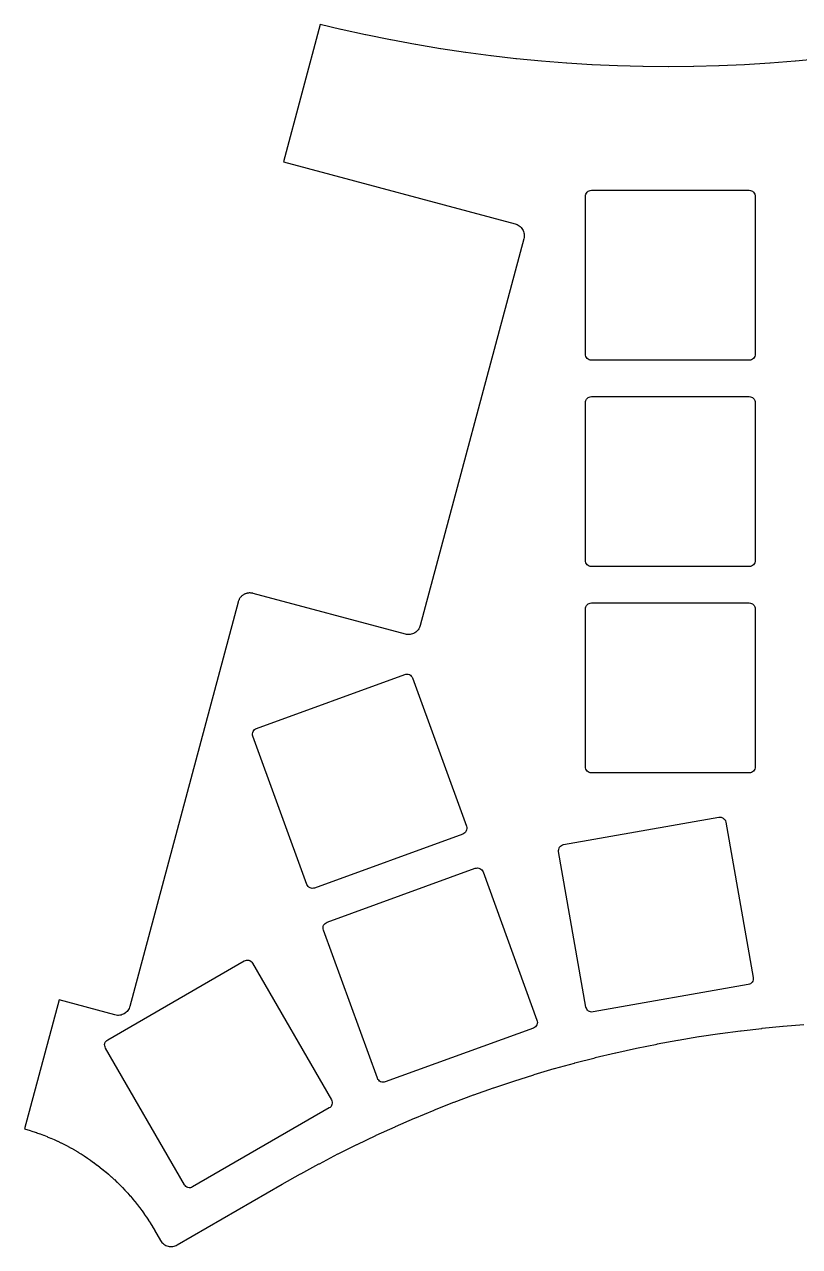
# Model space of a CAD drawing. Header units: millimetres. Extents: x -15 to 121, y -73 to 30.
# Drawn here: x -14.9 to 49, y -73 to 27.7 of the extents above; entities that cross this region are included whole.
import ezdxf

# ---------------------------------------------------------------- set-up
doc = ezdxf.new("R2010")
doc.units = ezdxf.units.MM
for name, color, linetype in [('Polyline', 7, 'CONTINUOUS'), ('Polyline006', 7, 'CONTINUOUS'), ('Polyline011', 7, 'CONTINUOUS'), ('Polyline016', 7, 'CONTINUOUS'), ('Polyline019', 7, 'CONTINUOUS'), ('Polyline022', 7, 'CONTINUOUS'), ('Polyline025', 7, 'CONTINUOUS'), ('Polyline026', 7, 'CONTINUOUS')]:
    doc.layers.add(name, color=color, linetype=linetype)

msp = doc.modelspace()

# ---------------------------------------------------------------- linework, layer by layer
at = {"layer": 'Polyline'}
for p, q in [((9.49, 27.7), (6.46, 16.39)), ((11.18, 27.29), (9.49, 27.7)), ((11.21, 27.29), (11.18, 27.29)), ((13.23, 26.84), (11.21, 27.29)), ((13.25, 26.83), (13.23, 26.84)), ((15.28, 26.42), (13.25, 26.83)), ((15.3, 26.42), (15.28, 26.42)), ((17.34, 26.04), (15.3, 26.42)), ((17.36, 26.04), (17.34, 26.04)), ((19.4, 25.69), (17.36, 26.04)), ((19.43, 25.69), (19.4, 25.69)), ((21.47, 25.38), (19.43, 25.69)), ((21.5, 25.38), (21.47, 25.38)), ((23.55, 25.11), (21.5, 25.38)), ((23.58, 25.11), (23.55, 25.11)), ((25.63, 24.87), (23.58, 25.11)), ((25.66, 24.87), (25.63, 24.87)), ((27.72, 24.67), (25.66, 24.87)), ((27.74, 24.67), (27.72, 24.67)), ((29.8, 24.51), (27.74, 24.67)), ((29.83, 24.51), (29.8, 24.51)), ((31.89, 24.38), (29.83, 24.51)), ((31.92, 24.38), (31.89, 24.38)), ((33.99, 24.29), (31.92, 24.38)), ((34.01, 24.29), (33.99, 24.29)), ((36.08, 24.23), (34.01, 24.29)), ((36.11, 24.23), (36.08, 24.23)), ((38.18, 24.21), (36.11, 24.23)), ((38.2, 24.21), (38.18, 24.21)), ((40.27, 24.23), (38.2, 24.21)), ((40.3, 24.23), (40.27, 24.23)), ((42.36, 24.29), (40.3, 24.23)), ((42.39, 24.29), (42.36, 24.29)), ((44.46, 24.38), (42.39, 24.29)), ((44.48, 24.38), (44.46, 24.38)), ((46.55, 24.51), (44.48, 24.38)), ((46.57, 24.51), (46.55, 24.51)), ((48.63, 24.67), (46.57, 24.51)), ((48.66, 24.67), (48.63, 24.67)), ((50.72, 24.87), (48.66, 24.67)), ((6.46, 16.39), (25.57, 11.27)), ((25.57, 11.27), (25.64, 11.24)), ((25.64, 11.24), (25.73, 11.21)), ((25.73, 11.21), (25.82, 11.16)), ((25.82, 11.16), (25.9, 11.11)), ((25.9, 11.11), (25.98, 11.04)), ((25.98, 11.04), (26.05, 10.97)), ((26.05, 10.97), (26.11, 10.89)), ((26.11, 10.89), (26.17, 10.81)), ((26.17, 10.81), (26.21, 10.72)), ((26.21, 10.72), (26.25, 10.63)), ((26.25, 10.63), (26.28, 10.54)), ((26.3, 10.14), (26.27, 10.04)), ((26.28, 10.54), (26.3, 10.44)), ((26.3, 10.44), (26.31, 10.34)), ((26.31, 10.24), (26.3, 10.14)), ((26.31, 10.34), (26.31, 10.24)), ((26.27, 10.04), (17.73, -21.83)), ((2.72, -19.9), (-6.2, -53.21)), ((2.74, -19.84), (2.72, -19.9)), ((2.76, -19.79), (2.74, -19.84)), ((2.78, -19.74), (2.76, -19.79)), ((2.8, -19.7), (2.78, -19.74)), ((2.82, -19.65), (2.8, -19.7)), ((2.85, -19.61), (2.82, -19.65)), ((2.87, -19.57), (2.85, -19.61)), ((2.9, -19.53), (2.87, -19.57)), ((2.93, -19.49), (2.9, -19.53)), ((2.97, -19.45), (2.93, -19.49)), ((3, -19.42), (2.97, -19.45)), ((3.04, -19.38), (3, -19.42)), ((3.08, -19.35), (3.04, -19.38)), ((3.12, -19.32), (3.08, -19.35)), ((3.16, -19.3), (3.12, -19.32)), ((3.2, -19.27), (3.16, -19.3)), ((3.25, -19.25), (3.2, -19.27)), ((3.29, -19.23), (3.25, -19.25)), ((3.34, -19.21), (3.29, -19.23)), ((3.39, -19.19), (3.34, -19.21)), ((3.43, -19.18), (3.39, -19.19)), ((3.48, -19.16), (3.43, -19.18)), ((3.53, -19.16), (3.48, -19.16)), ((3.58, -19.15), (3.53, -19.16)), ((3.63, -19.14), (3.58, -19.15)), ((3.68, -19.14), (3.63, -19.14)), ((3.73, -19.14), (3.68, -19.14)), ((3.78, -19.15), (3.73, -19.14)), ((3.83, -19.15), (3.78, -19.15)), ((3.88, -19.16), (3.83, -19.15)), ((3.93, -19.17), (3.88, -19.16)), ((3.96, -19.18), (3.93, -19.17)), ((16.51, -22.54), (3.96, -19.18)), ((17.63, -22.09), (17.57, -22.17)), ((17.67, -22), (17.63, -22.09)), ((17.71, -21.91), (17.67, -22)), ((17.73, -21.83), (17.71, -21.91)), ((16.61, -22.56), (16.51, -22.54)), ((16.71, -22.57), (16.61, -22.56)), ((16.8, -22.57), (16.71, -22.57)), ((16.9, -22.57), (16.8, -22.57)), ((17, -22.55), (16.9, -22.57)), ((17.1, -22.52), (17, -22.55)), ((17.19, -22.48), (17.1, -22.52)), ((17.28, -22.43), (17.19, -22.48)), ((17.36, -22.38), (17.28, -22.43)), ((17.44, -22.32), (17.36, -22.38)), ((17.51, -22.25), (17.44, -22.32)), ((17.57, -22.17), (17.51, -22.25)), ((-12.04, -52.68), (-14.89, -63.3)), ((-7.43, -53.91), (-12.04, -52.68)), ((-6.22, -53.28), (-6.26, -53.37)), ((-6.2, -53.21), (-6.22, -53.28)), ((-7.33, -53.94), (-7.43, -53.91)), ((-7.23, -53.95), (-7.33, -53.94)), ((-7.13, -53.95), (-7.23, -53.95)), ((-7.03, -53.94), (-7.13, -53.95)), ((-6.93, -53.92), (-7.03, -53.94)), ((-6.84, -53.89), (-6.93, -53.92)), ((-6.75, -53.86), (-6.84, -53.89)), ((-6.66, -53.81), (-6.75, -53.86)), ((-6.57, -53.75), (-6.66, -53.81)), ((-6.5, -53.69), (-6.57, -53.75)), ((-6.43, -53.62), (-6.5, -53.69)), ((-6.36, -53.54), (-6.43, -53.62)), ((-6.31, -53.46), (-6.36, -53.54)), ((-6.26, -53.37), (-6.31, -53.46)), ((42.45, -55.44), (44.15, -55.21)), ((44.15, -55.21), (44.18, -55.21)), ((44.18, -55.21), (45.89, -55.02)), ((45.89, -55.02), (45.91, -55.01)), ((45.91, -55.01), (47.62, -54.85)), ((47.62, -54.85), (47.65, -54.85)), ((47.65, -54.85), (49.36, -54.71)), ((35.57, -56.65), (37.26, -56.31)), ((37.26, -56.31), (37.28, -56.3)), ((37.28, -56.3), (38.97, -55.99)), ((38.97, -55.99), (39, -55.98)), ((39, -55.98), (40.7, -55.7)), ((40.7, -55.7), (40.72, -55.7)), ((40.72, -55.7), (42.42, -55.44)), ((42.42, -55.44), (42.45, -55.44)), ((32.17, -57.43), (33.84, -57.03)), ((33.84, -57.03), (33.87, -57.03)), ((33.87, -57.03), (35.55, -56.66)), ((35.55, -56.66), (35.57, -56.65)), ((27.13, -58.83), (28.78, -58.34)), ((28.78, -58.34), (28.8, -58.34)), ((28.8, -58.34), (30.46, -57.88)), ((30.46, -57.88), (30.48, -57.87)), ((30.48, -57.87), (32.15, -57.44)), ((32.15, -57.44), (32.17, -57.43)), ((23.81, -59.91), (25.44, -59.37)), ((25.44, -59.37), (25.46, -59.36)), ((25.46, -59.36), (27.1, -58.84)), ((27.1, -58.84), (27.13, -58.83)), ((22.16, -60.49), (23.78, -59.92)), ((23.78, -59.92), (23.81, -59.91)), ((18.9, -61.74), (20.5, -61.11)), ((20.5, -61.11), (20.53, -61.1)), ((20.53, -61.1), (22.14, -60.5)), ((22.14, -60.5), (22.16, -60.49)), ((15.69, -63.11), (17.27, -62.42)), ((17.27, -62.42), (17.29, -62.41)), ((17.29, -62.41), (18.88, -61.75)), ((18.88, -61.75), (18.9, -61.74)), ((-14.89, -63.3), (-14.81, -63.33)), ((-14.81, -63.33), (-14.79, -63.33)), ((-14.79, -63.33), (-14.51, -63.42)), ((-14.51, -63.42), (-14.49, -63.42)), ((-14.49, -63.42), (-14.21, -63.51)), ((14.1, -63.83), (15.67, -63.12)), ((15.67, -63.12), (15.69, -63.11)), ((-14.21, -63.51), (-14.19, -63.52)), ((-14.19, -63.52), (-13.91, -63.61)), ((-13.91, -63.61), (-13.89, -63.62)), ((-13.89, -63.62), (-13.62, -63.71)), ((-13.62, -63.71), (-13.59, -63.72)), ((-13.59, -63.72), (-13.32, -63.82)), ((-13.32, -63.82), (-13.3, -63.83)), ((-13.3, -63.83), (-13.03, -63.94)), ((-13.03, -63.94), (-13.01, -63.95)), ((-13.01, -63.95), (-12.74, -64.06)), ((-12.74, -64.06), (-12.72, -64.07)), ((-12.72, -64.07), (-12.45, -64.18)), ((-12.45, -64.18), (-12.43, -64.19)), ((-12.43, -64.19), (-12.17, -64.31)), ((-12.17, -64.31), (-12.14, -64.32)), ((-12.14, -64.32), (-11.88, -64.45)), ((12.53, -64.58), (14.08, -63.84)), ((14.08, -63.84), (14.1, -63.83)), ((-11.88, -64.45), (-11.86, -64.46)), ((-11.86, -64.46), (-11.6, -64.59)), ((-11.6, -64.59), (-11.58, -64.6)), ((-11.58, -64.6), (-11.32, -64.73)), ((-11.32, -64.73), (-11.3, -64.75)), ((-11.3, -64.75), (-11.05, -64.88)), ((-11.05, -64.88), (-11.02, -64.9)), ((-11.02, -64.9), (-10.77, -65.04)), ((-10.77, -65.04), (-10.75, -65.05)), ((-10.75, -65.05), (-10.5, -65.2)), ((-10.5, -65.2), (-10.48, -65.21)), ((-10.48, -65.21), (-10.24, -65.36)), ((-10.24, -65.36), (-10.21, -65.37)), ((-10.21, -65.37), (-9.97, -65.53)), ((9.42, -66.17), (10.94, -65.37)), ((10.94, -65.37), (10.96, -65.36)), ((10.96, -65.36), (12.5, -64.59)), ((12.5, -64.59), (12.53, -64.58)), ((-9.97, -65.53), (-9.95, -65.54)), ((-9.95, -65.54), (-9.71, -65.7)), ((-9.71, -65.7), (-9.69, -65.72)), ((-9.69, -65.72), (-9.45, -65.88)), ((-9.45, -65.88), (-9.43, -65.9)), ((-9.43, -65.9), (-9.19, -66.06)), ((-9.19, -66.06), (-9.17, -66.08)), ((-9.17, -66.08), (-8.94, -66.25)), ((-8.94, -66.25), (-8.92, -66.27)), ((-8.92, -66.27), (-8.69, -66.44)), ((-8.69, -66.44), (-8.67, -66.46)), ((-8.67, -66.46), (-8.45, -66.64)), ((7.88, -67), (9.39, -66.18)), ((9.39, -66.18), (9.42, -66.17)), ((-8.45, -66.64), (-8.42, -66.65)), ((-8.42, -66.65), (-8.2, -66.84)), ((-8.2, -66.84), (-8.18, -66.85)), ((-8.18, -66.85), (-7.96, -67.04)), ((-7.96, -67.04), (-7.94, -67.06)), ((-7.94, -67.06), (-7.73, -67.25)), ((-7.73, -67.25), (-7.71, -67.26)), ((-7.71, -67.26), (-7.5, -67.46)), ((-7.5, -67.46), (-7.48, -67.48)), ((6.36, -67.86), (7.86, -67.01)), ((7.86, -67.01), (7.88, -67)), ((-7.48, -67.48), (-7.27, -67.68)), ((-7.27, -67.68), (-7.25, -67.69)), ((-7.25, -67.69), (-7.04, -67.9)), ((-7.04, -67.9), (-7.03, -67.91)), ((-7.03, -67.91), (-6.82, -68.12)), ((-6.82, -68.12), (-6.81, -68.14)), ((-6.81, -68.14), (-6.61, -68.35)), ((-6.61, -68.35), (-6.59, -68.37)), ((-6.59, -68.37), (-6.39, -68.58)), ((-2.31, -72.86), (6.35, -67.87)), ((6.35, -67.87), (6.36, -67.86)), ((-6.39, -68.58), (-6.38, -68.6)), ((-6.38, -68.6), (-6.19, -68.81)), ((-6.19, -68.81), (-6.17, -68.83)), ((-6.17, -68.83), (-5.98, -69.05)), ((-5.98, -69.05), (-5.97, -69.07)), ((-5.97, -69.07), (-5.78, -69.29)), ((-5.78, -69.29), (-5.77, -69.32)), ((-5.77, -69.32), (-5.59, -69.54)), ((-5.59, -69.54), (-5.57, -69.56)), ((-5.57, -69.56), (-5.4, -69.79)), ((-5.4, -69.79), (-5.38, -69.81)), ((-5.38, -69.81), (-5.21, -70.04)), ((-5.21, -70.04), (-5.19, -70.06)), ((-5.19, -70.06), (-5.03, -70.3)), ((-5.03, -70.3), (-5.01, -70.32)), ((-5.01, -70.32), (-4.85, -70.56)), ((-4.85, -70.56), (-4.83, -70.58)), ((-4.83, -70.58), (-4.67, -70.82)), ((-4.67, -70.82), (-4.66, -70.84)), ((-4.66, -70.84), (-4.5, -71.08)), ((-4.5, -71.08), (-4.49, -71.11)), ((-4.49, -71.11), (-4.34, -71.35)), ((-4.34, -71.35), (-4.33, -71.37)), ((-4.33, -71.37), (-4.18, -71.63)), ((-4.18, -71.63), (-4.17, -71.64)), ((-4.17, -71.64), (-3.67, -72.5)), ((-3.67, -72.5), (-3.62, -72.58)), ((-3.62, -72.58), (-3.56, -72.66)), ((-3.56, -72.66), (-3.49, -72.73)), ((-3.49, -72.73), (-3.41, -72.8)), ((-3.41, -72.8), (-3.33, -72.85)), ((-3.33, -72.85), (-3.24, -72.9)), ((-3.24, -72.9), (-3.15, -72.94)), ((-3.15, -72.94), (-3.05, -72.97)), ((-3.05, -72.97), (-2.96, -72.99)), ((-2.96, -72.99), (-2.86, -73)), ((-2.86, -73), (-2.76, -73)), ((-2.76, -73), (-2.66, -72.99)), ((-2.66, -72.99), (-2.56, -72.97)), ((-2.56, -72.97), (-2.47, -72.94)), ((-2.47, -72.94), (-2.37, -72.9)), ((-2.37, -72.9), (-2.31, -72.86))]:
    msp.add_line(p, q, dxfattribs=at)
at = {"layer": 'Polyline006'}
for p, q in [((31.35, 13.53), (31.36, 13.63)), ((31.35, 0.53), (31.35, 13.53)), ((31.36, 13.63), (31.39, 13.72)), ((31.39, 13.72), (31.44, 13.81)), ((31.44, 13.81), (31.5, 13.89)), ((31.5, 13.89), (31.57, 13.95)), ((31.57, 13.95), (31.66, 13.99)), ((31.66, 13.99), (31.75, 14.02)), ((31.75, 14.02), (31.85, 14.03)), ((31.85, 14.03), (44.85, 14.03)), ((44.85, 14.03), (44.95, 14.02)), ((44.95, 14.02), (45.04, 13.99)), ((45.04, 13.99), (45.13, 13.95)), ((45.13, 13.95), (45.21, 13.89)), ((45.21, 13.89), (45.27, 13.81)), ((45.27, 13.81), (45.31, 13.72)), ((45.31, 13.72), (45.34, 13.63)), ((45.34, 13.63), (45.35, 13.53)), ((45.35, 13.53), (45.35, 0.53)), ((31.36, 0.44), (31.35, 0.53)), ((31.39, 0.34), (31.36, 0.44)), ((31.44, 0.26), (31.39, 0.34)), ((31.5, 0.18), (31.44, 0.26)), ((31.57, 0.12), (31.5, 0.18)), ((31.66, 0.07), (31.57, 0.12)), ((31.75, 0.04), (31.66, 0.07)), ((31.85, 0.03), (31.75, 0.04)), ((44.85, 0.03), (31.85, 0.03)), ((44.95, 0.04), (44.85, 0.03)), ((45.04, 0.07), (44.95, 0.04)), ((45.13, 0.12), (45.04, 0.07)), ((45.21, 0.18), (45.13, 0.12)), ((45.27, 0.26), (45.21, 0.18)), ((45.31, 0.34), (45.27, 0.26)), ((45.34, 0.44), (45.31, 0.34)), ((45.35, 0.53), (45.34, 0.44))]:
    msp.add_line(p, q, dxfattribs=at)
at = {"layer": 'Polyline011'}
for p, q in [((31.57, -3.05), (31.66, -3.01)), ((31.66, -3.01), (31.75, -2.98)), ((31.75, -2.98), (31.85, -2.97)), ((31.85, -2.97), (44.85, -2.97)), ((44.85, -2.97), (44.95, -2.98)), ((44.95, -2.98), (45.04, -3.01)), ((45.04, -3.01), (45.13, -3.05)), ((31.35, -3.47), (31.36, -3.37)), ((31.35, -16.47), (31.35, -3.47)), ((31.36, -3.37), (31.39, -3.28)), ((31.39, -3.28), (31.44, -3.19)), ((31.44, -3.19), (31.5, -3.11)), ((31.5, -3.11), (31.57, -3.05)), ((45.13, -3.05), (45.21, -3.11)), ((45.21, -3.11), (45.27, -3.19)), ((45.27, -3.19), (45.31, -3.28)), ((45.31, -3.28), (45.34, -3.37)), ((45.34, -3.37), (45.35, -3.47)), ((45.35, -3.47), (45.35, -16.47)), ((31.36, -16.56), (31.35, -16.47)), ((31.39, -16.66), (31.36, -16.56)), ((31.44, -16.74), (31.39, -16.66)), ((31.5, -16.82), (31.44, -16.74)), ((31.57, -16.88), (31.5, -16.82)), ((31.66, -16.93), (31.57, -16.88)), ((31.75, -16.96), (31.66, -16.93)), ((31.85, -16.97), (31.75, -16.96)), ((44.85, -16.97), (31.85, -16.97)), ((44.95, -16.96), (44.85, -16.97)), ((45.04, -16.93), (44.95, -16.96)), ((45.13, -16.88), (45.04, -16.93)), ((45.21, -16.82), (45.13, -16.88)), ((45.27, -16.74), (45.21, -16.82)), ((45.31, -16.66), (45.27, -16.74)), ((45.34, -16.56), (45.31, -16.66)), ((45.35, -16.47), (45.34, -16.56))]:
    msp.add_line(p, q, dxfattribs=at)
at = {"layer": 'Polyline016'}
for p, q in [((31.44, -20.19), (31.5, -20.11)), ((31.5, -20.11), (31.57, -20.05)), ((31.57, -20.05), (31.66, -20.01)), ((31.66, -20.01), (31.75, -19.98)), ((31.75, -19.98), (31.85, -19.97)), ((31.85, -19.97), (44.85, -19.97)), ((44.85, -19.97), (44.95, -19.98)), ((44.95, -19.98), (45.04, -20.01)), ((45.04, -20.01), (45.13, -20.05)), ((45.13, -20.05), (45.21, -20.11)), ((45.21, -20.11), (45.27, -20.19)), ((31.35, -20.47), (31.36, -20.37)), ((31.35, -33.47), (31.35, -20.47)), ((31.36, -20.37), (31.39, -20.28)), ((31.39, -20.28), (31.44, -20.19)), ((45.27, -20.19), (45.31, -20.28)), ((45.31, -20.28), (45.34, -20.37)), ((45.34, -20.37), (45.35, -20.47)), ((45.35, -20.47), (45.35, -33.47)), ((31.36, -33.56), (31.35, -33.47)), ((31.39, -33.66), (31.36, -33.56)), ((31.44, -33.74), (31.39, -33.66)), ((31.5, -33.82), (31.44, -33.74)), ((31.57, -33.88), (31.5, -33.82)), ((31.66, -33.93), (31.57, -33.88)), ((31.75, -33.96), (31.66, -33.93)), ((31.85, -33.97), (31.75, -33.96)), ((44.85, -33.97), (31.85, -33.97)), ((44.95, -33.96), (44.85, -33.97)), ((45.04, -33.93), (44.95, -33.96)), ((45.13, -33.88), (45.04, -33.93)), ((45.21, -33.82), (45.13, -33.88)), ((45.27, -33.74), (45.21, -33.82)), ((45.31, -33.66), (45.27, -33.74)), ((45.34, -33.56), (45.31, -33.66)), ((45.35, -33.47), (45.34, -33.56))]:
    msp.add_line(p, q, dxfattribs=at)
at = {"layer": 'Polyline019'}
for p, q in [((4.24, -30.3), (16.46, -25.86)), ((16.46, -25.86), (16.55, -25.83)), ((16.55, -25.83), (16.65, -25.83)), ((16.65, -25.83), (16.75, -25.84)), ((16.75, -25.84), (16.84, -25.87)), ((16.84, -25.87), (16.93, -25.92)), ((16.93, -25.92), (17, -25.99)), ((17, -25.99), (17.06, -26.07)), ((17.06, -26.07), (17.1, -26.15)), ((17.1, -26.15), (21.55, -38.37)), ((3.91, -30.75), (3.93, -30.65)), ((3.92, -30.85), (3.91, -30.75)), ((3.94, -30.94), (3.92, -30.85)), ((3.93, -30.65), (3.96, -30.56)), ((8.39, -43.16), (3.94, -30.94)), ((3.96, -30.56), (4.01, -30.48)), ((4.01, -30.48), (4.08, -30.4)), ((4.08, -30.4), (4.15, -30.34)), ((4.15, -30.34), (4.24, -30.3)), ((21.25, -39.01), (9.03, -43.46)), ((21.34, -38.97), (21.25, -39.01)), ((21.41, -38.91), (21.34, -38.97)), ((21.48, -38.84), (21.41, -38.91)), ((21.53, -38.75), (21.48, -38.84)), ((21.56, -38.66), (21.53, -38.75)), ((21.55, -38.37), (21.57, -38.47)), ((21.58, -38.56), (21.56, -38.66)), ((21.57, -38.47), (21.58, -38.56)), ((8.43, -43.25), (8.39, -43.16)), ((8.49, -43.33), (8.43, -43.25)), ((8.56, -43.39), (8.49, -43.33)), ((8.65, -43.44), (8.56, -43.39)), ((8.74, -43.47), (8.65, -43.44)), ((8.84, -43.49), (8.74, -43.47)), ((8.94, -43.48), (8.84, -43.49)), ((9.03, -43.46), (8.94, -43.48))]:
    msp.add_line(p, q, dxfattribs=at)
at = {"layer": 'Polyline022'}
for p, q in [((29.55, -39.88), (42.35, -37.62)), ((42.35, -37.62), (42.45, -37.62)), ((42.45, -37.62), (42.54, -37.63)), ((42.54, -37.63), (42.64, -37.66)), ((42.64, -37.66), (42.72, -37.71)), ((42.72, -37.71), (42.8, -37.77)), ((42.8, -37.77), (42.86, -37.85)), ((42.86, -37.85), (42.9, -37.93)), ((42.9, -37.93), (42.93, -38.03)), ((42.93, -38.03), (45.19, -50.83)), ((29.13, -40.36), (29.15, -40.27)), ((29.15, -40.27), (29.18, -40.17)), ((29.18, -40.17), (29.22, -40.09)), ((29.22, -40.09), (29.29, -40.01)), ((29.29, -40.01), (29.37, -39.95)), ((29.37, -39.95), (29.45, -39.91)), ((29.45, -39.91), (29.55, -39.88)), ((29.14, -40.46), (29.13, -40.36)), ((31.4, -53.26), (29.14, -40.46)), ((44.96, -51.34), (44.88, -51.38)), ((45.04, -51.28), (44.96, -51.34)), ((45.1, -51.21), (45.04, -51.28)), ((45.15, -51.12), (45.1, -51.21)), ((45.18, -51.03), (45.15, -51.12)), ((45.19, -50.93), (45.18, -51.03)), ((45.19, -50.83), (45.19, -50.93)), ((44.78, -51.41), (31.98, -53.67)), ((44.88, -51.38), (44.78, -51.41)), ((31.43, -53.36), (31.4, -53.26)), ((31.47, -53.44), (31.43, -53.36)), ((31.53, -53.52), (31.47, -53.44)), ((31.6, -53.59), (31.53, -53.52)), ((31.69, -53.63), (31.6, -53.59)), ((31.78, -53.66), (31.69, -53.63)), ((31.88, -53.68), (31.78, -53.66)), ((31.98, -53.67), (31.88, -53.68))]:
    msp.add_line(p, q, dxfattribs=at)
at = {"layer": 'Polyline025'}
for p, q in [((10.06, -46.28), (22.27, -41.83)), ((22.27, -41.83), (22.37, -41.81)), ((22.37, -41.81), (22.47, -41.8)), ((22.47, -41.8), (22.56, -41.81)), ((22.56, -41.81), (22.65, -41.85)), ((22.65, -41.85), (22.74, -41.9)), ((22.74, -41.9), (22.81, -41.96)), ((22.81, -41.96), (22.87, -42.04)), ((22.87, -42.04), (22.91, -42.13)), ((22.91, -42.13), (27.36, -54.34)), ((9.89, -46.38), (9.97, -46.32)), ((9.97, -46.32), (10.06, -46.28)), ((9.73, -46.72), (9.74, -46.63)), ((9.73, -46.82), (9.73, -46.72)), ((9.76, -46.92), (9.73, -46.82)), ((9.74, -46.63), (9.77, -46.53)), ((14.2, -59.13), (9.76, -46.92)), ((9.77, -46.53), (9.82, -46.45)), ((9.82, -46.45), (9.89, -46.38)), ((27.36, -54.34), (27.38, -54.44)), ((27.06, -54.99), (14.84, -59.43)), ((27.15, -54.94), (27.06, -54.99)), ((27.23, -54.88), (27.15, -54.94)), ((27.29, -54.81), (27.23, -54.88)), ((27.34, -54.73), (27.29, -54.81)), ((27.38, -54.63), (27.34, -54.73)), ((27.38, -54.44), (27.39, -54.54)), ((27.39, -54.54), (27.38, -54.63)), ((14.25, -59.22), (14.2, -59.13)), ((14.31, -59.3), (14.25, -59.22)), ((14.38, -59.37), (14.31, -59.3)), ((14.46, -59.42), (14.38, -59.37)), ((14.56, -59.45), (14.46, -59.42)), ((14.65, -59.46), (14.56, -59.45)), ((14.75, -59.46), (14.65, -59.46)), ((14.84, -59.43), (14.75, -59.46))]:
    msp.add_line(p, q, dxfattribs=at)
at = {"layer": 'Polyline026'}
for p, q in [((-8.03, -55.96), (3.23, -49.46)), ((3.23, -49.46), (3.32, -49.42)), ((3.32, -49.42), (3.42, -49.4)), ((3.42, -49.4), (3.51, -49.39)), ((3.51, -49.39), (3.61, -49.41)), ((3.61, -49.41), (3.7, -49.44)), ((3.7, -49.44), (3.79, -49.5)), ((3.79, -49.5), (3.86, -49.56)), ((3.86, -49.56), (3.91, -49.64)), ((3.91, -49.64), (10.41, -60.9)), ((-8.28, -56.36), (-8.26, -56.26)), ((-8.27, -56.46), (-8.28, -56.36)), ((-8.26, -56.26), (-8.23, -56.17)), ((-8.23, -56.17), (-8.17, -56.09)), ((-8.17, -56.09), (-8.11, -56.02)), ((-8.11, -56.02), (-8.03, -55.96)), ((-8.25, -56.55), (-8.27, -56.46)), ((-8.21, -56.64), (-8.25, -56.55)), ((-1.71, -67.9), (-8.21, -56.64)), ((10.43, -61.37), (10.38, -61.45)), ((10.41, -60.9), (10.45, -60.99)), ((10.46, -61.28), (10.43, -61.37)), ((10.45, -60.99), (10.48, -61.09)), ((10.48, -61.18), (10.46, -61.28)), ((10.48, -61.09), (10.48, -61.18)), ((10.23, -61.58), (-1.03, -68.08)), ((10.31, -61.53), (10.23, -61.58)), ((10.38, -61.45), (10.31, -61.53)), ((-1.65, -67.98), (-1.71, -67.9)), ((-1.58, -68.05), (-1.65, -67.98)), ((-1.5, -68.1), (-1.58, -68.05)), ((-1.41, -68.13), (-1.5, -68.1)), ((-1.31, -68.15), (-1.41, -68.13)), ((-1.21, -68.15), (-1.31, -68.15)), ((-1.12, -68.12), (-1.21, -68.15)), ((-1.03, -68.08), (-1.12, -68.12))]:
    msp.add_line(p, q, dxfattribs=at)

doc.saveas('drawing.dxf')
